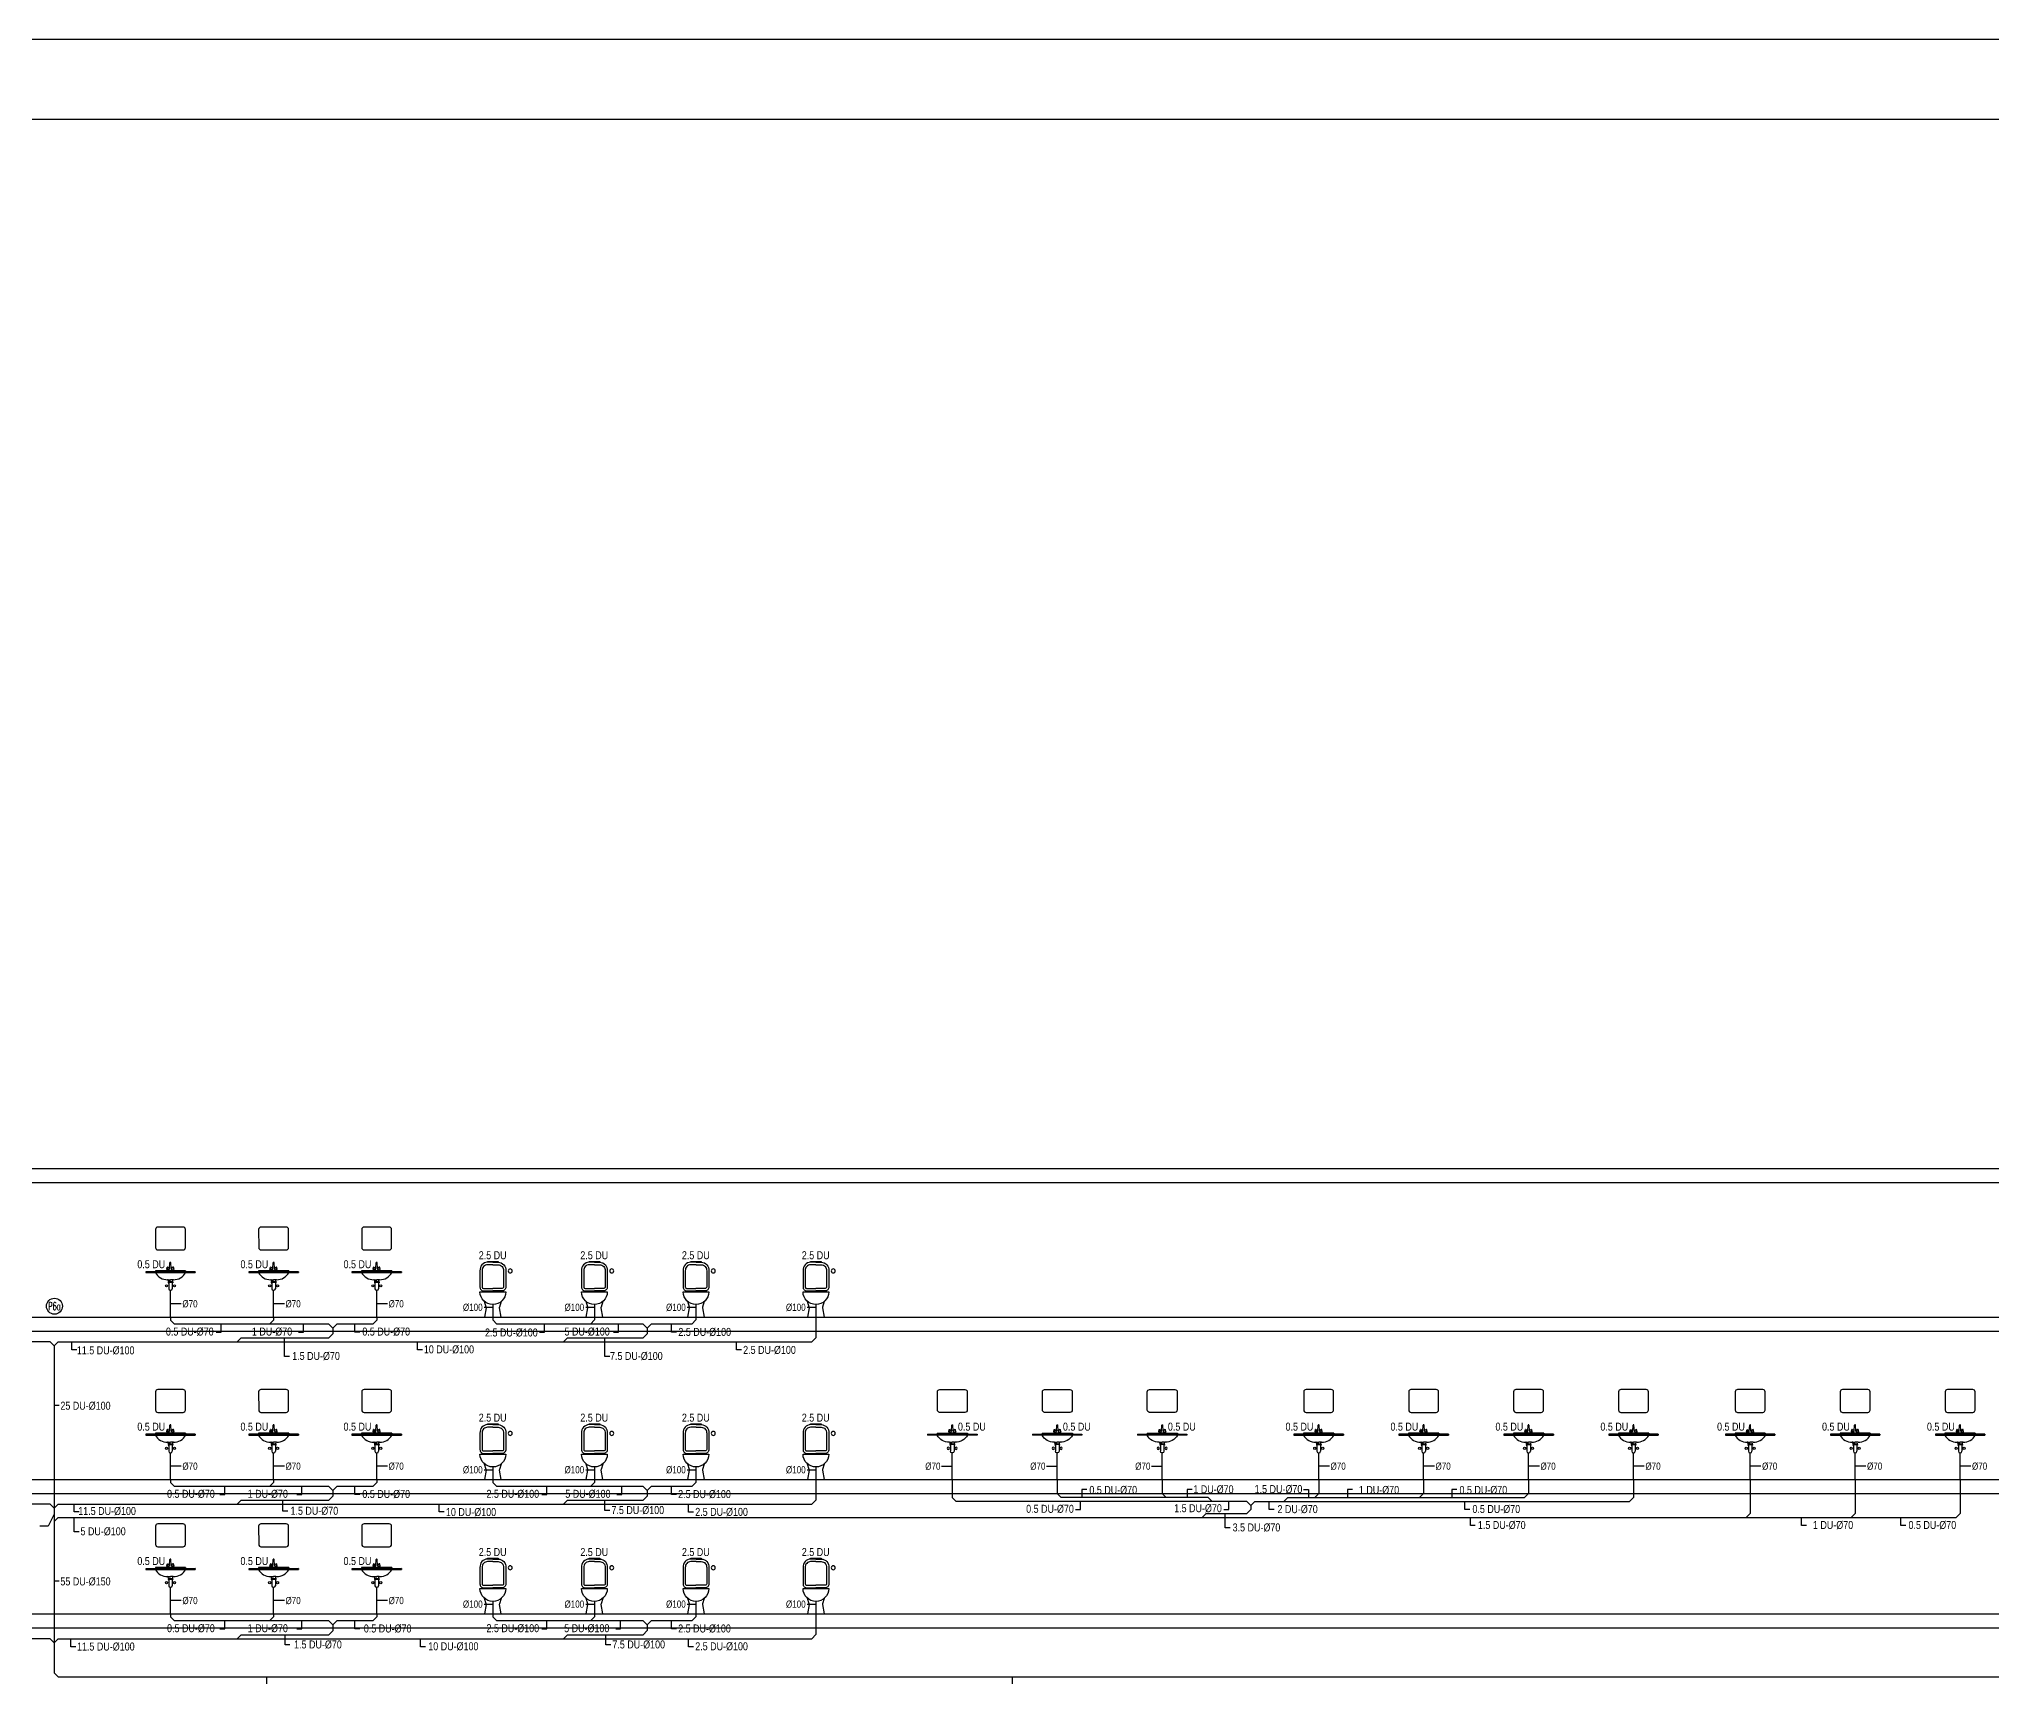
# Model space of a CAD drawing. Header units: centimetres. Extents: x 224692 to 285983, y -88114 to -79914.
# Drawn here: x 271986 to 276868, y -84007 to -79914 of the extents above; entities that cross this region are included whole.
import ezdxf
from ezdxf.enums import TextEntityAlignment as Align

# ---------------------------------------------------------------- set-up
doc = ezdxf.new("R2010")
doc.units = ezdxf.units.CM
doc.header["$LTSCALE"] = 0.2
doc.layers.get('0').update_dxf_attribs({"color": 252})
for name, color, linetype, lineweight in [('1-BASLIK', 53, 'Continuous', 25), ('SP-PIS', 6, 'Continuous', 30), ('SP-PIS-ALT KAT TAVANINDA', 30, 'Continuous', 30), ('SP-PIS-CAP', 241, 'Continuous', 30), ('SP-PISSU', 6, 'Continuous', 70), ('SP-PISSU-TAVAN', 60, 'Continuous', 30)]:
    doc.layers.add(name, color=color, linetype=linetype, lineweight=lineweight)
for name, color, linetype in [('SP-ARMATUR-PIS-YUKBIRIMI', 213, 'Continuous'), ('SP-ARMATUR-PİSSU', 96, 'Continuous'), ('SP-PIS-YUKBIRIMI', 13, 'Continuous'), ('SP-PISSU-KOLON-NO', 153, 'Continuous')]:
    doc.layers.add(name, color=color, linetype=linetype)
doc.styles.add('ARIAL', font='arial.ttf')
doc.styles.add('ARIAL1', font='romans.shx', dxfattribs={"width": 0.7})

# ---------------------------------------------------------------- blocks, each defined once
blk = doc.blocks.new('KLOZET-KS')
for points in [[(0, 137), (-13.2, 137, 0.435412), (-32.2, 115.8), (-32.2, 74.7, 0.414214), (-22.7, 65.1), (0, 65.1)], [(0, 137), (13.2, 137, -0.435412), (32.2, 115.8), (32.2, 74.7, -0.414214), (22.7, 65.1), (0, 65.1)], [(21.5, 39.4), (17.3, 25.7, 0.102282), (17, 23.2), (21.1, 0), (-21.1, 0), (-17, 23.2, 0.102282), (-17.3, 25.7), (-21.5, 39.4)]]:
    blk.add_lwpolyline(points, format="xyb")
at = {"color": 7}
for points in [[(0, 130.6), (-13.2, 130.6, 0.432063), (-26.7, 115.8), (-26.7, 74.9, 0.414214), (-23.4, 71.5), (0, 71.5)], [(0, 130.6), (13.2, 130.6, -0.432063), (26.7, 115.8), (26.7, 74.9, -0.414214), (23.4, 71.5), (0, 71.5)]]:
    blk.add_lwpolyline(points, format="xyb", dxfattribs=at)
blk.add_lwpolyline([(13.2, 137), (13.2, 139.1), (0, 139.1), (-13.2, 139.1), (-13.2, 137)], dxfattribs=at)
blk.add_lwpolyline([(32.2, 63), (-32.2, 63)])
blk.add_circle((-43.3, 115.2), 5)
blk.add_arc((0, 63.4), 32.2, 180.6388, 359.3612)
blk = doc.blocks.new('C1')
at = {"color": 7}
for p, q in [((-16.9, 6.3), (-14.7, 16.5)), ((-8.1, 4.9), (-16.1, 5.3)), ((-13.4, 17.1), (-5, 12.8)), ((-2.5, 0.7), (-7.5, 5.3)), ((-3.9, 11.6), (-4.6, 11.5)), ((-3.9, 10.1), (-2.2, 38)), ((3.9, 10.1), (2.2, 38.1)), ((2.5, 0.7), (7.5, 5.3)), ((3.9, 11.6), (4.6, 11.5)), ((5.4, 8), (4.5, 8.8)), ((13.4, 17.1), (5, 12.8)), ((8.1, 4.9), (16.1, 5.3)), ((16.9, 6.3), (14.7, 16.5))]:
    blk.add_line(p, q, dxfattribs=at)
for centre in [(-13.8, 10.6), (13.8, 10.6)]:
    blk.add_circle(centre, 0.88, dxfattribs=at)
for centre, radius, start, end in [((-16, 6.1), 0.88, 167.8993, 267.27508), ((-13.8, 16.4), 0.88, 62.45907, 167.8993), ((-12.5, 11.5), 7.91, 303.09448, 5.51754), ((-5.6, 10.1), 1.76, 285.13666, 0), ((-5.4, 12), 0.88, 18.71745, 62.45907), ((0, 5.3), 5.28, 240.2573, 299.7427), ((0, 36.6), 2.64, 34.33063, 147.35985), ((0, 35.1), 2.64, 34.33063, 147.35985), ((5.6, 10.1), 1.76, 180, 228.43438), ((5.4, 12), 0.88, 117.54093, 161.28255), ((12.5, 11.5), 7.91, 174.48246, 236.90552), ((13.8, 16.4), 0.88, 12.1007, 117.54093), ((16, 6.1), 0.88, 272.72492, 12.1007)]:
    blk.add_arc(centre, radius, start, end, dxfattribs=at)
blk = doc.blocks.new('N5')
at = {"color": 7}
for p, q in [((2054.9, 169.4), (1869.4, 169.4)), ((1869.4, 169.4), (1869.4, 166.4)), ((1869.4, 166.4), (2054.9, 166.4)), ((2054.9, 169.4), (2054.9, 166.4)), ((1953.3, 140), (1962.1, 140)), ((1953.3, 130.6), (1955.5, 130.6)), ((1953.3, 130.6), (1953.3, 128.4)), ((1953.3, 128.4), (1955.5, 128.4)), ((1954.4, 133.8), (1954.4, 130.6)), ((1954.4, 130.6), (1969.8, 130.6)), ((1955.5, 128.4), (1955.5, 123.3)), ((1955.5, 128.4), (1955.5, 105.6)), ((1961, 100.1), (1963.2, 100.1)), ((1971, 140), (1962.1, 140)), ((1962.1, 0), (1962.1, 100.1)), ((1968.7, 130.6), (1970.9, 130.6)), ((1968.7, 128.4), (1970.9, 128.4)), ((1968.7, 128.4), (1968.7, 105.6)), ((1969.8, 133.8), (1969.8, 130.6)), ((1970.9, 130.6), (1970.9, 128.4))]:
    blk.add_line(p, q, dxfattribs=at)
for p, q in [((2018.8, 173.5), (1905.4, 173.5)), ((1905.4, 173.5), (1905.4, 169.4)), ((2018.8, 173.5), (2018.8, 169.4)), ((1954.5, 133), (1953.7, 137.9)), ((1962.1, 133), (1954.5, 133)), ((1962.1, 133), (1969.7, 133)), ((1969.7, 133), (1970.6, 137.9))]:
    blk.add_line(p, q)
at = {"linetype": 'Continuous'}
blk.add_lwpolyline([(1914.8, 337.2, 0.414214), (1906.1, 328.6), (1906.1, 260.2, 0.414214), (1914.8, 251.6), (2009.5, 251.6, 0.414214), (2018.1, 260.2), (2018.1, 328.6, 0.414214), (2009.5, 337.2)], format="xyb", close=True, dxfattribs=at)
at = {"color": 7}
for centre in [(1947.3, 116.9), (1977, 116.9)]:
    blk.add_circle(centre, 4, dxfattribs=at)
for centre, radius, start, end in [((1949.4, 189.6), 49.7, 207.84161, 272.09595), ((1974.9, 189.6), 49.7, 267.90405, 332.15839), ((1951.3, 137.5), 2.43, 10, 92.09595), ((1973, 137.5), 2.43, 87.90405, 170)]:
    blk.add_arc(centre, radius, start, end)
for centre, start, end in [((1961, 105.6), 180, 270), ((1963.2, 105.6), 270, 0)]:
    blk.add_arc(centre, 5.5, start, end, dxfattribs=at)
at = {"linetype": 'Continuous', "xscale": 0.8, "yscale": 0.8, "zscale": 0.8}
blk.add_blockref('C1', (1961.9, 173.5), dxfattribs=at)
blk = doc.blocks.new('LAVABO-KS')
blk.add_blockref('N5', (-1962.1, 0))
blk = doc.blocks.new('PN-2')
blk.add_circle((0, 0), 30)
at = {"ltscale": 50, "style": 'ARIAL1', "width": 0.7}
blk.add_attdef('NO', text='', height=27.5, dxfattribs=at).set_placement((0, 0), align=Align.MIDDLE_CENTER)

msp = doc.modelspace()

# ---------------------------------------------------------------- linework, layer by layer
at = {"layer": '1-BASLIK'}
for points in [[(224691.5, -88114.3), (224691.5, -79914.3), (285982.6, -79914.3), (285982.6, -88114.3)], [(283082.6, -87914.3), (224891.5, -87914.3), (224891.5, -80114.3), (283082.6, -80114.3)]]:
    msp.add_lwpolyline(points, close=True, dxfattribs=at)
at = {"layer": 'SP-PIS', "color": 6, "lineweight": -3}
for p, q in [((272314.9, -83107.5, 0), (272314.9, -83115, 0)), ((272710.7, -83125, 0), (272324.9, -83125, 0)), ((272572.7, -83107.5, 0), (272572.7, -83115, 0)), ((272720.7, -83135, 0), (272720.7, -83149.5, 0)), ((272820.4, -83125, 0), (272730.7, -83125, 0)), ((272830.4, -83107.5, 0), (272830.4, -83115, 0)), ((273506.6, -83135.2, 0), (273506.6, -83149.4, 0)), ((272314.9, -83513.3, 0), (272314.9, -83520.8, 0)), ((272572.7, -83513.3, 0), (272572.7, -83520.8, 0)), ((272830.4, -83513.3, 0), (272830.4, -83520.8, 0)), ((274269.2, -83513.3, 0), (274269.2, -83558.3, 0)), ((274531.6, -83513.3, 0), (274531.6, -83548.3, 0)), ((274794, -83513.3, 0), (274794, -83548.3, 0)), ((275185.2, -83513.3, 0), (275185.2, -83548.3, 0)), ((275447.5, -83513.3, 0), (275447.5, -83548.3, 0)), ((275709.9, -83513.3, 0), (275709.9, -83548.3, 0)), ((275972.3, -83513.3, 0), (275972.3, -83558.3, 0)), ((276263.9, -83513.3, 0), (276263.9, -83598.3, 0)), ((276526.3, -83513.3, 0), (276526.3, -83598.3, 0)), ((276788.6, -83513.3, 0), (276788.6, -83598.3, 0)), ((272710.7, -83530.8, 0), (272324.9, -83530.8, 0)), ((272720.7, -83540.8, 0), (272720.7, -83555.3, 0)), ((272820.4, -83530.8, 0), (272730.7, -83530.8, 0)), ((273506.6, -83541, 0), (273506.6, -83555.2, 0)), ((272314.9, -83849.2, 0), (272314.9, -83856.7, 0)), ((272710.7, -83866.7, 0), (272324.9, -83866.7, 0)), ((272572.7, -83849.2, 0), (272572.7, -83856.7, 0)), ((272820.4, -83866.7, 0), (272730.7, -83866.7, 0)), ((272830.4, -83849.2, 0), (272830.4, -83856.7, 0)), ((272720.7, -83876.7, 0), (272720.7, -83891.2, 0)), ((273506.6, -83876.8, 0), (273506.6, -83891, 0))]:
    msp.add_line(p, q, dxfattribs=at)
at = {"layer": 'SP-PIS', "color": 6, "lineweight": -3, "extrusion": (-1.32356e-08, -4.95396e-07, 1)}
for p, q in [((272314.9, -83115, 0), (272324.9, -83125, 0)), ((272710.7, -83125, 0), (272720.7, -83135, 0)), ((273120.7, -83114.9, 0), (273130.9, -83125, 0)), ((273496.4, -83125, 0), (273506.6, -83135.2, 0)), ((272314.9, -83520.8, 0), (272324.9, -83530.8, 0)), ((273120.7, -83520.7, 0), (273130.9, -83530.8, 0)), ((272710.7, -83530.8, 0), (272720.7, -83540.8, 0)), ((273496.4, -83530.8, 0), (273506.6, -83541, 0)), ((274269.2, -83558.3, 0), (274279.2, -83568.3, 0)), ((274531.6, -83548.3, 0), (274541.6, -83558.3, 0)), ((274794, -83548.3, 0), (274804, -83558.3, 0)), ((272314.9, -83856.7, 0), (272324.9, -83866.7, 0)), ((272710.7, -83866.7, 0), (272720.7, -83876.7, 0)), ((273120.7, -83856.5, 0), (273130.9, -83866.7, 0)), ((273496.4, -83866.7, 0), (273506.6, -83876.8, 0))]:
    msp.add_line(p, q, dxfattribs=at)
at = {"layer": 'SP-PIS', "color": 6, "lineweight": -3, "extrusion": (1.32356e-08, -4.95396e-07, 1)}
for p, q in [((272572.7, -83115, 0), (272562.7, -83125, 0)), ((272730.7, -83125, 0), (272720.7, -83135, 0)), ((272830.4, -83115, 0), (272820.4, -83125, 0)), ((273374.6, -83114.9, 0), (273364.5, -83125, 0)), ((273516.7, -83125, 0), (273506.6, -83135.2, 0)), ((273628.5, -83114.9, 0), (273618.4, -83125, 0)), ((273506.6, -83149.4, 0), (273496.4, -83159.5, 0)), ((273928.3, -83159.4, 0), (273918.1, -83169.5, 0)), ((272572.7, -83520.8, 0), (272562.7, -83530.8, 0)), ((272830.4, -83520.8, 0), (272820.4, -83530.8, 0)), ((273374.6, -83520.7, 0), (273364.5, -83530.8, 0)), ((273628.5, -83520.7, 0), (273618.4, -83530.8, 0)), ((272730.7, -83530.8, 0), (272720.7, -83540.8, 0)), ((273506.6, -83555.2, 0), (273496.4, -83565.3, 0)), ((273516.7, -83530.8, 0), (273506.6, -83541, 0)), ((273928.3, -83565.2, 0), (273918.1, -83575.3, 0)), ((275185.2, -83548.3, 0), (275175.2, -83558.3, 0)), ((275447.5, -83548.3, 0), (275437.5, -83558.3, 0)), ((275709.9, -83548.3, 0), (275699.9, -83558.3, 0)), ((275972.3, -83558.3, 0), (275962.3, -83568.3, 0)), ((276263.9, -83598.3, 0), (276253.9, -83608.3, 0)), ((276526.3, -83598.3, 0), (276516.3, -83608.3, 0)), ((276788.6, -83598.3, 0), (276778.6, -83608.3, 0)), ((272572.7, -83856.7, 0), (272562.7, -83866.7, 0)), ((272730.7, -83866.7, 0), (272720.7, -83876.7, 0)), ((272830.4, -83856.7, 0), (272820.4, -83866.7, 0)), ((273374.6, -83856.5, 0), (273364.5, -83866.7, 0)), ((273516.7, -83866.7, 0), (273506.6, -83876.8, 0)), ((273628.5, -83856.5, 0), (273618.4, -83866.7, 0)), ((273506.6, -83891, 0), (273496.4, -83901.2, 0)), ((273928.3, -83901, 0), (273918.1, -83911.2, 0))]:
    msp.add_line(p, q, dxfattribs=at)
at = {"layer": 'SP-PIS', "color": 6, "lineweight": -3, "extrusion": (-9.28112e-10, 6.85867e-07, 1)}
for p, q in [((272720.7, -83149.5, 0), (272710.7, -83159.5, 0)), ((272720.7, -83555.3, 0), (272710.7, -83565.3, 0)), ((272720.7, -83891.2, 0), (272710.7, -83901.2, 0))]:
    msp.add_line(p, q, dxfattribs=at)
at = {"layer": 'SP-PIS-ALT KAT TAVANINDA', "lineweight": -3, "transparency": 33554687}
for p, q in [((272014, -83169.5, 0), (269470.5, -83169.5, 0)), ((272034, -83169.5, 0), (273918.1, -83169.5, 0)), ((272034, -83169.5, 0), (273918.1, -83169.5, 0)), ((272491.8, -83159.5, 0), (272710.7, -83159.5, 0)), ((273307.5, -83159.5, 0), (273496.4, -83159.5, 0)), ((272013.9, -83575.3, 0), (269345.2, -83575.3, 0)), ((272034, -83575.3, 0), (273918.1, -83575.3, 0)), ((272034, -83575.3, 0), (273918.1, -83575.3, 0)), ((272491.8, -83565.3, 0), (272710.7, -83565.3, 0)), ((273307.5, -83565.3, 0), (273496.4, -83565.3, 0)), ((272014, -83911.2, 0), (269345.2, -83911.2, 0)), ((272034, -83911.2, 0), (273918.1, -83911.2, 0)), ((272034, -83911.2, 0), (273918.1, -83911.2, 0)), ((272491.8, -83901.2, 0), (272710.7, -83901.2, 0)), ((273307.5, -83901.2, 0), (273496.4, -83901.2, 0)), ((272034, -84006.8, 0), (278355.4, -84006.8, 0))]:
    msp.add_line(p, q, dxfattribs=at)
at = {"layer": 'SP-PIS-ALT KAT TAVANINDA', "lineweight": -3, "transparency": 33554687, "extrusion": (-2.12857e-09, 2.12965e-07, 1)}
for p, q in [((272014, -83169.5, 0), (272024, -83179.5, 0)), ((272013.9, -83575.3, 0), (272023.9, -83585.3, 0)), ((272014, -83911.2, 0), (272024, -83921.2, 0)), ((272024, -83996.8, 0), (272034, -84006.8, 0))]:
    msp.add_line(p, q, dxfattribs=at)
at = {"layer": 'SP-PIS-ALT KAT TAVANINDA', "lineweight": -3, "transparency": 33554687, "extrusion": (2.12857e-09, 2.12965e-07, 1)}
for p, q in [((272034, -83169.5, 0), (272024, -83179.5, 0)), ((272034, -83575.3, 0), (272024, -83585.3, 0)), ((272034, -83911.2, 0), (272024, -83921.2, 0))]:
    msp.add_line(p, q, dxfattribs=at)
at = {"layer": 'SP-PIS-ALT KAT TAVANINDA', "lineweight": -3, "transparency": 33554687, "extrusion": (-9.28112e-10, 6.85867e-07, 1)}
for p, q in [((272491.8, -83159.5, 0), (272481.8, -83169.5, 0)), ((272491.8, -83565.3, 0), (272481.8, -83575.3, 0)), ((272491.8, -83901.2, 0), (272481.8, -83911.2, 0))]:
    msp.add_line(p, q, dxfattribs=at)
at = {"layer": 'SP-PIS-ALT KAT TAVANINDA', "lineweight": -3, "transparency": 33554687, "extrusion": (1.32356e-08, -4.95396e-07, 1)}
for p, q in [((273307.5, -83159.5, 0), (273297.4, -83169.7, 0)), ((273307.5, -83565.3, 0), (273297.4, -83575.5, 0)), ((273307.5, -83901.2, 0), (273297.4, -83911.3, 0))]:
    msp.add_line(p, q, dxfattribs=at)
at = {"layer": 'SP-PIS-CAP', "color": 7, "lineweight": -3, "ltscale": 100}
for p, q in [((225667.3, -82736.7, 0), (282297.8, -82736.7, 0)), ((225667.3, -82771.7, 0), (282297.8, -82771.7, 0)), ((225667.3, -83107.5, 0), (282297.8, -83107.5, 0)), ((225667.3, -83142.5, 0), (282297.8, -83142.5, 0)), ((225667.3, -83513.3, 0), (282297.8, -83513.3, 0)), ((225667.3, -83548.3, 0), (282297.8, -83548.3, 0)), ((225667.3, -83849.2, 0), (282297.8, -83849.2, 0)), ((225667.3, -83884.2, 0), (282297.8, -83884.2, 0))]:
    msp.add_line(p, q, dxfattribs=at)
at = {"layer": 'SP-PIS-CAP', "lineweight": -3}
for p, q in [((272341.8, -83074.2, 0), (272314.9, -83074.2, 0)), ((272599.5, -83074.2, 0), (272572.6, -83074.2, 0)), ((272857.2, -83074.2, 0), (272830.4, -83074.2, 0)), ((273098.9, -83083, 0), (273120.7, -83083.1, 0)), ((273352.8, -83083, 0), (273374.6, -83083.1, 0)), ((273606.7, -83083, 0), (273628.5, -83083.1, 0)), ((273906.5, -83083, 0), (273928.3, -83083.1, 0)), ((272341.8, -83480, 0), (272314.9, -83480, 0)), ((272599.5, -83480, 0), (272572.6, -83480, 0)), ((272857.2, -83480, 0), (272830.4, -83480, 0)), ((273098.9, -83488.9, 0), (273120.7, -83488.9, 0)), ((273352.8, -83488.9, 0), (273374.6, -83488.9, 0)), ((273606.7, -83488.9, 0), (273628.5, -83488.9, 0)), ((273906.5, -83488.9, 0), (273928.3, -83488.9, 0)), ((274242.4, -83480, 0), (274269.2, -83480, 0)), ((274504.8, -83480, 0), (274531.6, -83480, 0)), ((274767.1, -83480, 0), (274794, -83480, 0)), ((275212, -83480, 0), (275185.2, -83480, 0)), ((275474.4, -83480, 0), (275447.5, -83480, 0)), ((275736.8, -83480, 0), (275709.9, -83480, 0)), ((275999.1, -83480, 0), (275972.3, -83480, 0)), ((276290.7, -83480, 0), (276263.9, -83480, 0)), ((276553.1, -83480, 0), (276526.2, -83480, 0)), ((276815.5, -83480, 0), (276788.6, -83480, 0)), ((272341.8, -83815.8, 0), (272314.9, -83815.8, 0)), ((272599.5, -83815.8, 0), (272572.6, -83815.8, 0)), ((272857.2, -83815.8, 0), (272830.4, -83815.8, 0)), ((273098.9, -83824.7, 0), (273120.7, -83824.7, 0)), ((273352.8, -83824.7, 0), (273374.6, -83824.7, 0)), ((273606.7, -83824.7, 0), (273628.5, -83824.7, 0)), ((273906.5, -83824.7, 0), (273928.3, -83824.7, 0))]:
    msp.add_line(p, q, dxfattribs=at)
at = {"layer": 'SP-PIS-YUKBIRIMI'}
for p, q in [((272441.5, -83145.2, 0), (272441.5, -83125, 0)), ((272647.1, -83145.2, 0), (272647.1, -83125, 0)), ((272775.5, -83145.2, 0), (272775.5, -83125, 0)), ((273249.5, -83145.2, 0), (273249.5, -83125, 0)), ((273434.8, -83145.2, 0), (273434.8, -83125, 0)), ((273567.5, -83145.2, 0), (273567.5, -83125, 0)), ((272068.3, -83189.7, 0), (272068.3, -83169.5, 0)), ((272429.1, -83145.2, 0), (272441.5, -83145.2, 0)), ((272600.2, -83206.2), (272600.2, -83159.5, 0)), ((272634.7, -83145.2, 0), (272647.1, -83145.2, 0)), ((272787.9, -83145.2, 0), (272775.5, -83145.2, 0)), ((272932.4, -83189.7, 0), (272932.4, -83169.5, 0)), ((273237.1, -83145.2, 0), (273249.5, -83145.2, 0)), ((273400.9, -83206.2, 0), (273400.9, -83159.5, 0)), ((273422.4, -83145.2, 0), (273434.8, -83145.2, 0)), ((273579.9, -83145.2, 0), (273567.5, -83145.2, 0)), ((273730.1, -83189.7, 0), (273730.1, -83169.5, 0)), ((272080.7, -83189.7, 0), (272068.3, -83189.7, 0)), ((272612.5, -83206.2), (272600.2, -83206.2)), ((272944.8, -83189.7, 0), (272932.4, -83189.7, 0)), ((273413.2, -83206.2, 0), (273400.9, -83206.2, 0)), ((273742.5, -83189.7, 0), (273730.1, -83189.7, 0)), ((272036.3, -83328.6, 0), (272024, -83328.6, 0)), ((272074.3, -83594.4, 0), (272074.3, -83575.3, 0)), ((272438.3, -83551, 0), (272450.7, -83551, 0)), ((272450.7, -83551, 0), (272450.7, -83530.8, 0)), ((272596, -83593), (272596, -83565.3)), ((272630.5, -83551, 0), (272642.9, -83551, 0)), ((272642.9, -83551, 0), (272642.9, -83530.8, 0)), ((272775.5, -83551, 0), (272775.5, -83530.8, 0)), ((272787.9, -83551, 0), (272775.5, -83551, 0)), ((272986.4, -83594.4, 0), (272986.4, -83575.3, 0)), ((273242.9, -83551, 0), (273255.3, -83551, 0)), ((273255.3, -83551, 0), (273255.3, -83530.8, 0)), ((273400.7, -83590.9), (273400.7, -83565.3)), ((273430.7, -83551, 0), (273443.1, -83551, 0)), ((273443.1, -83551, 0), (273443.1, -83530.8, 0)), ((273567.5, -83551, 0), (273567.5, -83530.8, 0)), ((273579.9, -83551, 0), (273567.5, -83551, 0)), ((273610.2, -83595.5, 0), (273610.2, -83575.3, 0)), ((274589.4, -83588.5, 0), (274589.4, -83568.3, 0)), ((274605.3, -83538.2, 0), (274593, -83538.2, 0)), ((274593, -83538.2, 0), (274593, -83558.3, 0)), ((274868.6, -83538.2, 0), (274856.2, -83538.2, 0)), ((274856.2, -83538.2, 0), (274856.2, -83558.3, 0)), ((274960.4, -83588.5, 0), (274960.4, -83568.3, 0)), ((275061.5, -83588.5, 0), (275061.5, -83568.3, 0)), ((275147, -83538.2, 0), (275159.4, -83538.2, 0)), ((275159.4, -83538.2, 0), (275159.4, -83558.3, 0)), ((275269.8, -83538.2, 0), (275257.4, -83538.2, 0)), ((275257.4, -83538.2, 0), (275257.4, -83558.3, 0)), ((275530.6, -83538.2, 0), (275518.2, -83538.2, 0)), ((275518.2, -83538.2, 0), (275518.2, -83558.3, 0)), ((275550.6, -83588.5, 0), (275550.6, -83568.3, 0)), ((272023.3, -83601.4), (272008.7, -83629.7)), ((272073.9, -83644.6, 0), (272073.9, -83608.3, 0)), ((272086.7, -83594.4, 0), (272074.3, -83594.4, 0)), ((272608.4, -83593), (272596, -83593)), ((272998.8, -83594.4, 0), (272986.4, -83594.4, 0)), ((273413.1, -83590.9), (273400.7, -83590.9)), ((273622.6, -83595.5, 0), (273610.2, -83595.5, 0)), ((274577, -83588.5, 0), (274589.4, -83588.5, 0)), ((274948, -83588.5, 0), (274960.4, -83588.5, 0)), ((274951.1, -83634.6), (274951.1, -83598.3)), ((275073.9, -83588.5, 0), (275061.5, -83588.5, 0)), ((275563, -83588.5, 0), (275550.6, -83588.5, 0)), ((275564.3, -83628.5, 0), (275564.3, -83608.3, 0)), ((276392.4, -83628.5, 0), (276392.4, -83608.3, 0)), ((276640.6, -83628.5, 0), (276640.6, -83608.3, 0)), ((272008.7, -83629.7), (271988.1, -83629.7)), ((272086.3, -83644.6, 0), (272073.9, -83644.6, 0)), ((274963.5, -83634.6), (274951.1, -83634.6)), ((275576.6, -83628.5, 0), (275564.3, -83628.5, 0)), ((276404.8, -83628.5, 0), (276392.4, -83628.5, 0)), ((276653, -83628.5, 0), (276640.6, -83628.5, 0)), ((272036.3, -83767.6, 0), (272024, -83767.6, 0)), ((272450.7, -83886.8, 0), (272450.7, -83866.7, 0)), ((272642.8, -83886.8, 0), (272642.8, -83866.7, 0)), ((272775.5, -83886.8, 0), (272775.5, -83866.7, 0)), ((273255.3, -83886.8, 0), (273255.3, -83866.7, 0)), ((273440.2, -83886.8, 0), (273440.2, -83866.7, 0)), ((273567.5, -83886.8, 0), (273567.5, -83866.7, 0)), ((272066, -83931.3, 0), (272066, -83911.2, 0)), ((272438.3, -83886.8, 0), (272450.7, -83886.8, 0)), ((272601.3, -83926.7, 0), (272601.3, -83901.2, 0)), ((272630.4, -83886.8, 0), (272642.8, -83886.8, 0)), ((272787.9, -83886.8, 0), (272775.5, -83886.8, 0)), ((272939.8, -83931.3, 0), (272939.8, -83911.2, 0)), ((273242.9, -83886.8, 0), (273255.3, -83886.8, 0)), ((273403.1, -83926.7, 0), (273403.1, -83901.2, 0)), ((273427.8, -83886.8, 0), (273440.2, -83886.8, 0)), ((273579.9, -83886.8, 0), (273567.5, -83886.8, 0)), ((273610.2, -83931.3, 0), (273610.2, -83911.2, 0)), ((272078.4, -83931.3, 0), (272066, -83931.3, 0)), ((272613.6, -83926.7, 0), (272601.3, -83926.7, 0)), ((272952.1, -83931.3, 0), (272939.8, -83931.3, 0)), ((273415.5, -83926.7, 0), (273403.1, -83926.7, 0)), ((273622.6, -83931.3, 0), (273610.2, -83931.3, 0)), ((272555.5, -84026.9, 0), (272555.5, -84006.8, 0)), ((274420, -84026.9, 0), (274420, -84006.8, 0))]:
    msp.add_line(p, q, dxfattribs=at)
at = {"layer": 'SP-PISSU', "lineweight": -3}
for p, q in [((273120.7, -83076.4, 0), (273120.7, -83114.9, 0)), ((273374.6, -83076.4, 0), (273374.6, -83114.9, 0)), ((273628.5, -83076.4, 0), (273628.5, -83114.9, 0)), ((273928.3, -83076.4, 0), (273928.3, -83159.4, 0)), ((273120.7, -83482.2, 0), (273120.7, -83520.7, 0)), ((273374.6, -83482.2, 0), (273374.6, -83520.7, 0)), ((273628.5, -83482.2, 0), (273628.5, -83520.7, 0)), ((273928.3, -83482.2, 0), (273928.3, -83565.2, 0)), ((273120.7, -83818, 0), (273120.7, -83856.5, 0)), ((273374.6, -83818, 0), (273374.6, -83856.5, 0)), ((273628.5, -83818, 0), (273628.5, -83856.5, 0)), ((273928.3, -83818, 0), (273928.3, -83901, 0))]:
    msp.add_line(p, q, dxfattribs=at)
at = {"layer": 'SP-PISSU', "lineweight": -3, "transparency": 33554687}
for p, q in [((273496.4, -83125, 0), (273130.9, -83125, 0)), ((273618.4, -83125, 0), (273516.7, -83125, 0)), ((272024, -83179.5, 0), (272024, -83996.8, 0)), ((273496.4, -83530.8, 0), (273130.9, -83530.8, 0)), ((273618.4, -83530.8, 0), (273516.7, -83530.8, 0)), ((273496.4, -83866.7, 0), (273130.9, -83866.7, 0)), ((273618.4, -83866.7, 0), (273516.7, -83866.7, 0))]:
    msp.add_line(p, q, dxfattribs=at)
at = {"layer": 'SP-PISSU-TAVAN', "lineweight": -3}
for p, q in [((275005.7, -83568.3, 0), (274279.2, -83568.3, 0)), ((274909.1, -83558.3, 0), (274541.6, -83558.3, 0)), ((275025.7, -83568.3, 0), (275962.3, -83568.3, 0)), ((275108.3, -83558.3, 0), (275699.9, -83558.3, 0)), ((272034, -83608.3, 0), (276778.6, -83608.3, 0)), ((274893.9, -83608.3, 0), (274903.9, -83598.3, 0)), ((274903.9, -83598.3, 0), (275005.7, -83598.3, 0)), ((275005.7, -83598.3, 0), (275015.7, -83588.3, 0)), ((275015.7, -83578.3, 0), (275015.7, -83588.3, 0))]:
    msp.add_line(p, q, dxfattribs=at)
at = {"layer": 'SP-PISSU-TAVAN', "lineweight": -3, "extrusion": (-1.32356e-08, -4.95396e-07, 1)}
for p, q in [((274909.1, -83558.3, 0), (274919.1, -83568.3, 0)), ((275005.7, -83568.3, 0), (275015.7, -83578.3, 0))]:
    msp.add_line(p, q, dxfattribs=at)
at = {"layer": 'SP-PISSU-TAVAN', "lineweight": -3, "extrusion": (1.32356e-08, -4.95396e-07, 1)}
for p, q in [((275025.7, -83568.3, 0), (275015.7, -83578.3, 0)), ((275108.3, -83558.3, 0), (275098.3, -83568.3, 0))]:
    msp.add_line(p, q, dxfattribs=at)
at = {"layer": 'SP-PISSU-TAVAN', "lineweight": -3, "extrusion": (2.12857e-09, 2.12965e-07, 1)}
msp.add_line((272034, -83608.3, 0), (272024, -83618.3, 0), dxfattribs=at)

# ---------------------------------------------------------------- block references
at = {"layer": 'SP-ARMATUR-PİSSU', "lineweight": -3, "yscale": 0.6666666666715173, "zscale": 0.6666666666715173}
for p, xscale, rotation in [((272314.9, -83107.5, 0), 0.6666666666715173, 0.02026682418516404), ((272572.7, -83107.5, 0), 0.6666666666715173, 0.02026682418516404), ((272830.4, -83107.5, 0), 0.6666666666715173, 0.02026682418516404), ((272314.9, -83513.4, 0), 0.6666666666715173, 0.02026682418516404), ((272572.7, -83513.4, 0), 0.6666666666715173, 0.02026682418516404), ((272830.4, -83513.4, 0), 0.6666666666715173, 0.02026682418516404), ((274269.2, -83513.4, 0), -0.6666666666715173, 359.9797331758148), ((274531.6, -83513.4, 0), -0.6666666666715173, 359.9797331758148), ((274794, -83513.4, 0), -0.6666666666715173, 359.9797331758148), ((275185.2, -83513.4, 0), 0.6666666666715173, 0.02026682418516404), ((275447.5, -83513.4, 0), 0.6666666666715173, 0.02026682418516404), ((275709.9, -83513.4, 0), 0.6666666666715173, 0.02026682418516404), ((275972.3, -83513.4, 0), 0.6666666666715173, 0.02026682418516404), ((276263.9, -83513.4, 0), 0.6666666666715173, 0.02026682418516404), ((276526.3, -83513.4, 0), 0.6666666666715173, 0.02026682418516404), ((276788.6, -83513.4, 0), 0.6666666666715173, 0.02026682418516404), ((272314.9, -83849.2, 0), 0.6666666666715173, 0.02026682418516404), ((272572.7, -83849.2, 0), 0.6666666666715173, 0.02026682418516404), ((272830.4, -83849.2, 0), 0.6666666666715173, 0.02026682418516404)]:
    msp.add_blockref('LAVABO-KS', p, dxfattribs=dict(at, xscale=xscale, rotation=rotation))
at = {"layer": 'SP-ARMATUR-PİSSU', "lineweight": -3, "xscale": -1, "rotation": 359.9797331758173}
for p in [(273120.7, -83107.5, 0), (273374.6, -83107.5, 0), (273628.5, -83107.5, 0), (273928.3, -83107.5, 0), (273120.7, -83513.4, 0), (273374.6, -83513.4, 0), (273628.5, -83513.4, 0), (273928.3, -83513.4, 0), (273120.7, -83849.2, 0), (273374.6, -83849.2, 0), (273628.5, -83849.2, 0), (273928.3, -83849.2, 0)]:
    msp.add_blockref('KLOZET-KS', p, dxfattribs=at)
at = {"layer": 'SP-PISSU-KOLON-NO'}
ref = msp.add_blockref('PN-2', (272024.8, -83080.4, 0), dxfattribs=dict(at, xscale=0.6666666666666665, yscale=0.6666666666666665, zscale=0.6666666666666665))
ref.add_attrib('NO', 'P6a', dxfattribs={"layer": '0', "ltscale": 50, "height": 20, "style": 'ARIAL1', "width": 0.6}).set_placement((272024.8, -83080.4, 0), align=Align.MIDDLE_CENTER)

# ---------------------------------------------------------------- texts
at = {"layer": 'SP-ARMATUR-PIS-YUKBIRIMI', "lineweight": -3, "style": 'ARIAL', "width": 0.8}
for s, rotation, p in [('0.5 DU', 0.0203, (272232, -82985.6, 0)), ('0.5 DU', 0.0203, (272489.8, -82985.6, 0)), ('0.5 DU', 0.0203, (272747.5, -82985.6, 0)), ('2.5 DU', 359.9797, (273085.5, -82963.1, 0)), ('2.5 DU', 359.9797, (273339.4, -82963.1, 0)), ('2.5 DU', 359.9797, (273593.3, -82963.1, 0)), ('2.5 DU', 359.9797, (273893, -82963.1, 0)), ('0.5 DU', 0.0203, (272232, -83391.4, 0)), ('0.5 DU', 0.0203, (272489.8, -83391.4, 0)), ('0.5 DU', 0.0203, (272747.5, -83391.4, 0)), ('2.5 DU', 359.9797, (273085.5, -83368.9, 0)), ('2.5 DU', 359.9797, (273339.4, -83368.9, 0)), ('2.5 DU', 359.9797, (273593.3, -83368.9, 0)), ('2.5 DU', 359.9797, (273893, -83368.9, 0)), ('0.5 DU', 359.9797, (274283.4, -83391.4, 0)), ('0.5 DU', 359.9797, (274545.8, -83391.4, 0)), ('0.5 DU', 359.9797, (274808.2, -83391.4, 0)), ('0.5 DU', 0.0203, (275102.3, -83391.4, 0)), ('0.5 DU', 0.0203, (275364.6, -83391.4, 0)), ('0.5 DU', 0.0203, (275627, -83391.4, 0)), ('0.5 DU', 0.0203, (275889.4, -83391.4, 0)), ('0.5 DU', 0.0203, (276181, -83391.4, 0)), ('0.5 DU', 0.0203, (276443.4, -83391.4, 0)), ('0.5 DU', 0.0203, (276705.7, -83391.4, 0)), ('0.5 DU', 0.0203, (272232, -83727.2, 0)), ('0.5 DU', 0.0203, (272489.8, -83727.2, 0)), ('0.5 DU', 0.0203, (272747.5, -83727.2, 0)), ('2.5 DU', 359.9797, (273085.5, -83704.7, 0)), ('2.5 DU', 359.9797, (273339.4, -83704.7, 0)), ('2.5 DU', 359.9797, (273593.3, -83704.7, 0)), ('2.5 DU', 359.9797, (273893, -83704.7, 0))]:
    msp.add_text(s, height=20, rotation=rotation, dxfattribs=at).set_placement(p)
at = {"layer": 'SP-PIS-CAP', "lineweight": -3, "style": 'ARIAL', "width": 0.8}
for s, rotation, p in [('%%C70', 0.0203, (272344.6, -83083.3, 0)), ('%%C70', 0.0203, (272602.3, -83083.3, 0)), ('%%C70', 0.0203, (272860, -83083.3, 0)), ('%%C100', 359.9797, (273045.9, -83092.2, 0)), ('%%C100', 359.9797, (273299.8, -83092.2, 0)), ('%%C100', 359.9797, (273553.7, -83092.2, 0)), ('%%C100', 359.9797, (273853.4, -83092.2, 0)), ('%%C70', 0.0203, (272344.6, -83489.1, 0)), ('%%C70', 0.0203, (272602.3, -83489.1, 0)), ('%%C70', 0.0203, (272860, -83489.1, 0)), ('%%C70', 359.9797, (274201.7, -83489.1, 0)), ('%%C70', 359.9797, (274464.1, -83489.1, 0)), ('%%C70', 359.9797, (274726.5, -83489.1, 0)), ('%%C70', 0.0203, (275214.8, -83489.1, 0)), ('%%C70', 0.0203, (275477.2, -83489.1, 0)), ('%%C70', 0.0203, (275739.5, -83489.1, 0)), ('%%C70', 0.0203, (276001.9, -83489.1, 0)), ('%%C70', 0.0203, (276293.5, -83489.1, 0)), ('%%C70', 0.0203, (276555.9, -83489.1, 0)), ('%%C70', 0.0203, (276818.3, -83489.1, 0)), ('%%C100', 359.9797, (273045.9, -83498, 0)), ('%%C100', 359.9797, (273299.8, -83498, 0)), ('%%C100', 359.9797, (273553.7, -83498, 0)), ('%%C100', 359.9797, (273853.4, -83498, 0)), ('%%C70', 0.0203, (272344.6, -83824.9, 0)), ('%%C70', 0.0203, (272602.3, -83824.9, 0)), ('%%C70', 0.0203, (272860, -83824.9, 0)), ('%%C100', 359.9797, (273045.9, -83833.8, 0)), ('%%C100', 359.9797, (273299.8, -83833.8, 0)), ('%%C100', 359.9797, (273553.7, -83833.8, 0)), ('%%C100', 359.9797, (273853.4, -83833.8, 0))]:
    msp.add_text(s, height=18, rotation=rotation, dxfattribs=at).set_placement(p)
at = {"layer": 'SP-PIS-YUKBIRIMI', "style": 'ARIAL', "width": 0.8}
for s, p in [('0.5 DU-%%C70', (272363.1, -83143.8, 0)), ('1 DU-%%C70', (272568.7, -83143.8, 0)), ('0.5 DU-%%C70', (272854.1, -83143.8, 0)), ('2.5 DU-%%C100', (273167, -83146.1, 0)), ('5 DU-%%C100', (273356.4, -83143.8, 0)), ('2.5 DU-%%C100', (273650.3, -83144.7, 0)), ('11.5 DU-%%C100', (272152.8, -83190.7, 0)), ('10 DU-%%C100', (273010.9, -83188.3, 0)), ('2.5 DU-%%C100', (273812.3, -83189.7, 0)), ('1.5 DU-%%C70', (272678.7, -83204.8)), ('7.5 DU-%%C100', (273479.4, -83204.8, 0)), ('25 DU-%%C100', (272102.4, -83329.1, 0)), ('1 DU-%%C70', (274922.1, -83537.9, 0)), ('1.5 DU-%%C70', (275084.6, -83537.4, 0)), ('0.5 DU-%%C70', (272365.9, -83549.2, 0)), ('1 DU-%%C70', (272558.1, -83549.2, 0)), ('0.5 DU-%%C70', (272854.1, -83549.6, 0)), ('2.5 DU-%%C100', (273170.6, -83549.2, 0)), ('5 DU-%%C100', (273358.4, -83549.2, 0)), ('2.5 DU-%%C100', (273649.8, -83549.9, 0)), ('0.5 DU-%%C70', (274513.5, -83586.7, 0)), ('0.5 DU-%%C70', (274671.5, -83539.5, 0)), ('1.5 DU-%%C70', (274883.5, -83585.2, 0)), ('2 DU-%%C70', (275132.4, -83587.5, 0)), ('1 DU-%%C70', (275335.9, -83539.5, 0)), ('0.5 DU-%%C70', (275596.7, -83539.5, 0)), ('0.5 DU-%%C70', (275629.1, -83587.1, 0)), ('11.5 DU-%%C100', (272156.4, -83592.2, 0)), ('1.5 DU-%%C70', (272674.5, -83591.6)), ('10 DU-%%C100', (273066.2, -83594.8, 0)), ('7.5 DU-%%C100', (273483, -83589.8)), ('2.5 DU-%%C100', (273692.5, -83594.4, 0)), ('3.5 DU-%%C70', (275029.6, -83633.2)), ('1.5 DU-%%C70', (275642.8, -83627.1, 0)), ('1 DU-%%C70', (276471, -83627.1, 0)), ('0.5 DU-%%C70', (276719.2, -83627.1, 0)), ('5 DU-%%C100', (272146.4, -83642.9, 0)), ('55 DU-%%C150', (272102.4, -83768.1, 0)), ('0.5 DU-%%C70', (272365.9, -83885, 0)), ('1 DU-%%C70', (272558.1, -83885, 0)), ('1.5 DU-%%C70', (272683.5, -83925.6, 0)), ('0.5 DU-%%C70', (272857.8, -83885.7, 0)), ('2.5 DU-%%C100', (273170.6, -83885, 0)), ('5 DU-%%C100', (273355.5, -83885, 0)), ('7.5 DU-%%C100', (273485.3, -83925.6, 0)), ('2.5 DU-%%C100', (273649.8, -83885.7, 0)), ('11.5 DU-%%C100', (272153.2, -83930.8, 0)), ('10 DU-%%C100', (273022, -83930.2, 0)), ('2.5 DU-%%C100', (273692.5, -83930.2, 0))]:
    msp.add_text(s, height=20, dxfattribs=at).set_placement(p, align=Align.MIDDLE_CENTER)

doc.saveas('drawing.dxf')
